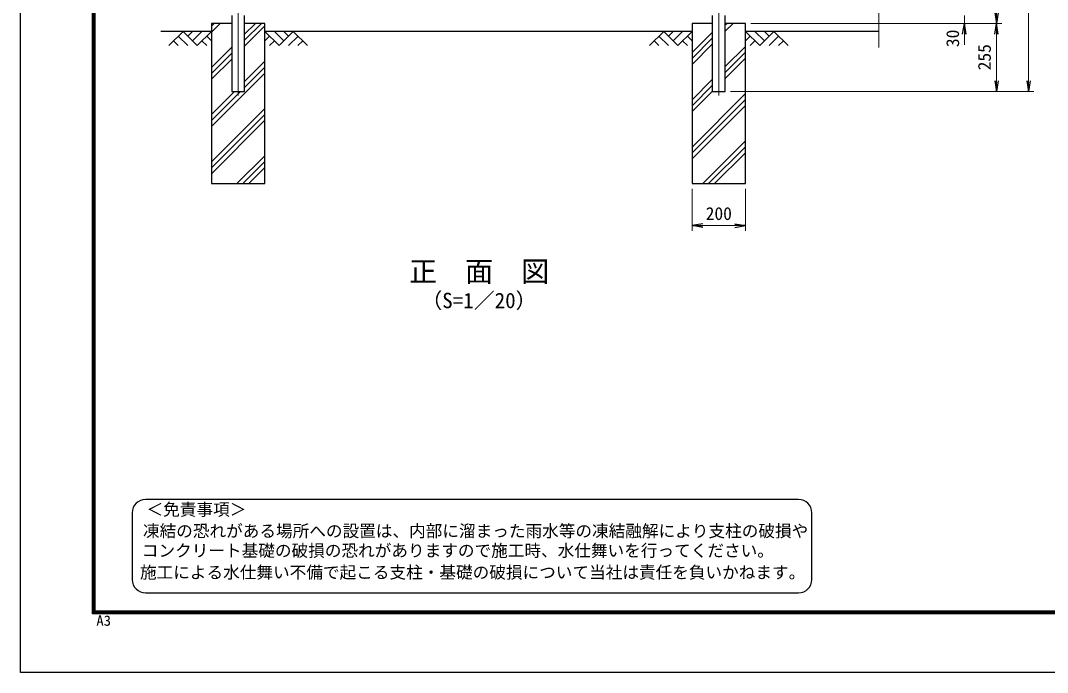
# Model space of a CAD drawing. Units: millimetres, scale not verified. Extents: x -4200 to 4200, y -2970 to 2970.
# Drawn here: x -4200 to -354, y -2970 to -530 of the extents above; entities that cross this region are included whole.
import ezdxf
from ezdxf.enums import TextEntityAlignment as Align

# ---------------------------------------------------------------- set-up
doc = ezdxf.new("R2010")
doc.units = ezdxf.units.MM
doc.header["$LTSCALE"] = 10
doc.linetypes.add('USER1', pattern=[50.8, 31.75, -6.35, 6.35, -6.35])
for name, color, linetype, lineweight in [('0-0_D-STR1', 1, 'Continuous', 25), ('0-1_D-DCR-HCH', 7, 'Continuous', 13), ('0-4_D-BMK', 2, 'USER1', 13), ('0-5_D-STR-DIM', 7, 'Continuous', 13), ('0-6_0', 7, 'Continuous', 25), ('0-8_D-STR4', 7, 'Continuous', 25), ('0-9_D-BGD', 7, 'Continuous', 25), ('0-B_D-TTL-TXT', 7, 'Continuous', 25), ('0-C_D-TTL', 7, 'Continuous', 25)]:
    doc.layers.add(name, color=color, linetype=linetype, lineweight=lineweight)
doc.styles.add('ＭＳ ゴシック', font='')
doc.styles.get('ＭＳ ゴシック').set_extended_font_data('MS Gothic')

# ---------------------------------------------------------------- blocks, each defined once
blk = doc.blocks.new('_Open')
at = {"layer": '0-6_0'}
blk.add_line((-10, 1.667), (0, 0), dxfattribs=at)
blk.add_lwpolyline([(-10, -1.667), (0, 0), (-10, 0)], dxfattribs=at)

msp = doc.modelspace()

# ---------------------------------------------------------------- linework, layer by layer
at = {"layer": '0-0_D-STR1'}
for points in [[(-3409.27, -510.5), (-3409.27, -795), (-3360.67, -795), (-3360.67, -510)], [(-1609.27, -510), (-1609.27, -795), (-1560.67, -795), (-1560.67, -510)]]:
    msp.add_lwpolyline(points, dxfattribs=at)
at = {"layer": '0-1_D-DCR-HCH'}
for p, q in [((-3591.4, -570), (-3644.61, -623.21)), ((-3591.4, -570), (-3538.19, -623.21)), ((-3573.66, -587.74), (-3555.92, -570)), ((-3555.92, -605.47), (-3520.45, -570)), ((-3538.19, -623.21), (-3484.97, -570)), ((-3484.97, -572.49), (-3452.49, -540)), ((-3484.97, -550.39), (-3474.58, -540)), ((-3360.67, -602.87), (-3297.81, -540)), ((-3360.67, -580.77), (-3319.9, -540)), ((-3360.67, -624.97), (-3284.97, -549.27)), ((-3231.76, -623.21), (-3284.97, -570)), ((-3214.03, -605.47), (-3249.5, -570)), ((-3178.55, -570), (-3231.76, -623.21)), ((-3196.2, -587.83), (-3214.03, -570)), ((-3178.55, -570), (-3125.34, -623.21)), ((-1791.4, -570), (-1844.61, -623.21)), ((-1791.4, -570), (-1738.19, -623.21)), ((-1773.66, -587.74), (-1755.92, -570)), ((-1755.92, -605.47), (-1720.45, -570)), ((-1738.19, -623.21), (-1684.97, -570)), ((-1684.97, -649.62), (-1609.27, -573.92)), ((-1560.67, -569.51), (-1531.17, -540)), ((-1560.67, -547.41), (-1553.26, -540)), ((-1431.76, -623.21), (-1484.97, -570)), ((-1414.03, -605.47), (-1449.5, -570)), ((-1378.55, -570), (-1431.76, -623.21)), ((-1396.2, -587.83), (-1414.03, -570)), ((-1378.55, -570), (-1325.34, -623.21)), ((-3626.87, -605.47), (-3609.05, -623.21)), ((-3609.14, -587.74), (-3573.5, -623.21)), ((-3520.45, -605.47), (-3502.63, -623.21)), ((-3502.71, -587.74), (-3484.97, -605.39)), ((-3267.24, -587.74), (-3284.97, -605.39)), ((-3249.5, -605.47), (-3267.32, -623.21)), ((-3160.81, -587.74), (-3196.45, -623.21)), ((-3143.08, -605.47), (-3160.89, -623.21)), ((-1826.87, -605.47), (-1809.05, -623.21)), ((-1809.14, -587.74), (-1773.5, -623.21)), ((-1720.45, -605.47), (-1702.63, -623.21)), ((-1702.71, -587.74), (-1684.97, -605.39)), ((-1684.97, -671.71), (-1609.27, -596.01)), ((-1467.24, -587.74), (-1484.97, -605.39)), ((-1449.5, -605.47), (-1467.32, -623.21)), ((-1360.81, -587.74), (-1396.45, -623.21)), ((-1343.08, -605.47), (-1360.89, -623.21)), ((-3484.97, -705.07), (-3409.27, -629.37)), ((-3484.97, -727.17), (-3409.27, -651.47)), ((-1684.97, -693.81), (-1609.27, -618.11)), ((-1560.67, -702.09), (-1484.97, -626.39)), ((-1560.67, -724.19), (-1484.97, -648.49)), ((-3484.97, -749.27), (-3409.27, -673.57)), ((-3360.67, -757.55), (-3284.97, -681.85)), ((-1560.67, -746.29), (-1484.97, -670.59)), ((-3484.97, -926.04), (-3284.97, -726.04)), ((-3360.67, -779.65), (-3284.97, -703.95)), ((-1684.97, -826.39), (-1609.27, -750.69)), ((-3484.97, -903.95), (-3376.03, -795)), ((-3484.97, -881.85), (-3398.13, -795)), ((-1684.97, -848.49), (-1609.27, -772.79)), ((-1684.97, -870.59), (-1609.27, -794.89)), ((-1684.97, -1003.17), (-1484.97, -803.17)), ((-1684.97, -1025.27), (-1484.97, -825.27)), ((-3484.97, -1058.62), (-3284.97, -858.62)), ((-3484.97, -1080.72), (-3284.97, -880.72)), ((-1684.97, -1047.36), (-1484.97, -847.36)), ((-3484.97, -1102.82), (-3284.97, -902.82)), ((-1645.03, -1140), (-1484.97, -979.95)), ((-3389.57, -1140), (-3284.97, -1035.4)), ((-1622.93, -1140), (-1484.97, -1002.04)), ((-1600.84, -1140), (-1484.97, -1024.14)), ((-3367.48, -1140), (-3284.97, -1057.5)), ((-3345.38, -1140), (-3284.97, -1079.6))]:
    msp.add_line(p, q, dxfattribs=at)
at = {"layer": '0-4_D-BMK'}
for p, q in [((-3384.97, -810), (-3384.97, 1000)), ((-1584.97, -810), (-1584.97, 1000))]:
    msp.add_line(p, q, dxfattribs=at)
at = {"layer": '0-5_D-STR-DIM'}
for p, q in [((-424.97, 945), (-424.97, -755)), ((-984.97, 199.35), (-984.97, -630)), ((-664.97, -510), (-664.97, -540)), ((-1464.97, -540), (-644.97, -540)), ((-1464.97, -540), (-524.97, -540)), ((-1464.97, -540), (-524.97, -540)), ((-664.97, -580), (-664.97, -620)), ((-544.97, -580), (-544.97, -755)), ((-1540.67, -795), (-404.97, -795)), ((-1340.67, -795), (-524.97, -795)), ((-1684.97, -1160), (-1684.97, -1317.32)), ((-1484.97, -1160), (-1484.97, -1317.32)), ((-1644.97, -1297.32), (-1524.97, -1297.32))]:
    msp.add_line(p, q, dxfattribs=at)
at = {"layer": '0-8_D-STR4'}
for p, q in [((-3409.27, -540), (-3484.97, -540)), ((-3284.97, -540), (-3360.67, -540)), ((-1484.97, -540), (-1560.67, -540))]:
    msp.add_line(p, q, dxfattribs=at)
for points in [[(-3484.97, -540), (-3484.97, -1140), (-3284.97, -1140), (-3284.97, -540)], [(-1609.27, -540), (-1684.97, -540), (-1684.97, -1140), (-1484.97, -1140), (-1484.97, -540)]]:
    msp.add_lwpolyline(points, dxfattribs=at)
at = {"layer": '0-9_D-BGD'}
for p, q in [((-3484.97, -570), (-3674.97, -570)), ((-1684.97, -570), (-3284.97, -570)), ((-984.97, -570), (-1484.97, -570))]:
    msp.add_line(p, q, dxfattribs=at)
at = {"layer": '0-B_D-TTL-TXT', "color": 2}
for p, q in [((-1286.23, -2322.17), (-3731.78, -2322.17)), ((-3781.78, -2372.17), (-3781.78, -2622.17)), ((-1236.23, -2622.17), (-1236.23, -2372.17)), ((-3731.78, -2672.17), (-1286.23, -2672.17))]:
    msp.add_line(p, q, dxfattribs=at)
for centre, start, end in [((-3731.78, -2372.17), 90, 180), ((-1286.23, -2372.17), 0, 90), ((-3731.78, -2622.17), 180, 270), ((-1286.23, -2622.17), 270, 0)]:
    msp.add_arc(centre, 50, start, end, dxfattribs=at)
at = {"layer": '0-C_D-TTL', "color": 2}
msp.add_lwpolyline([(-4200, 2970), (4200, 2970), (4200, -2970), (-4200, -2970)], close=True, dxfattribs=at)
at = {"layer": '0-C_D-TTL'}
for points in [[(-3930, 2750), (3930, 2750), (3930, -2750), (-3930, -2750)], [(-3927.5, 2747.5), (3927.5, 2747.5), (3927.5, -2747.5), (-3927.5, -2747.5)], [(-3925, 2745), (3925, 2745), (3925, -2745), (-3925, -2745)], [(-3922.5, 2742.5), (3922.5, 2742.5), (3922.5, -2742.5), (-3922.5, -2742.5)], [(-3920, 2740), (3920, 2740), (3920, -2740), (-3920, -2740)]]:
    msp.add_lwpolyline(points, close=True, dxfattribs=at)

# ---------------------------------------------------------------- block references
at = {"layer": '0-5_D-STR-DIM', "xscale": 4, "yscale": 4}
for p, rotation in [((-544.97, -540), 270), ((-664.97, -540), 90), ((-544.97, -540), 90), ((-544.97, -795), 270), ((-424.97, -795), 270), ((-1684.97, -1297.32), 180)]:
    msp.add_blockref('_Open', p, dxfattribs=dict(at, rotation=rotation))
msp.add_blockref('_Open', (-1484.97, -1297.32), dxfattribs=at)

# ---------------------------------------------------------------- texts
at = {"layer": '0-5_D-STR-DIM', "style": 'ＭＳ ゴシック'}
for s, p in [('30', (-670.58, -628.89)), ('255', (-551.72, -715.85))]:
    msp.add_text(s, height=48.09, rotation=90, dxfattribs=at).set_placement(p, align=Align.BOTTOM_LEFT)
msp.add_text('200', height=48.09, dxfattribs=at).set_placement((-1633.97, -1290.57), align=Align.BOTTOM_LEFT)
at = {"layer": '0-B_D-TTL-TXT', "style": 'ＭＳ ゴシック'}
for s, height, p in [('正\u3000面\u3000図', 76.98, (-2744.87, -1530.39)), ('（S=1／20）', 57.7, (-2699.39, -1623.59)), ('＜免責事項＞ \u3000\u3000', 45.67, (-3728.08, -2396.35)), ('凍結の恐れがある場所への設置は、内部に溜まった雨水等の凍結融解により支柱の破損や', 45.67, (-3741.6, -2476.85)), ('コンクリート基礎の破損の恐れがありますので施工時、水仕舞いを行ってください。', 45.67, (-3745.71, -2550.27)), ('施工による水仕舞い不備で起こる支柱・基礎の破損について当社は責任を負いかねます。 ', 45.67, (-3752.7, -2631.76))]:
    msp.add_text(s, height=height, dxfattribs=at).set_placement(p, align=Align.BOTTOM_LEFT)
at = {"layer": '0-C_D-TTL', "style": 'ＭＳ ゴシック', "width": 1.05}
msp.add_text('A3', height=38.49, dxfattribs=at).set_placement((-3916.09, -2806.81), align=Align.BOTTOM_LEFT)

doc.saveas('drawing.dxf')
